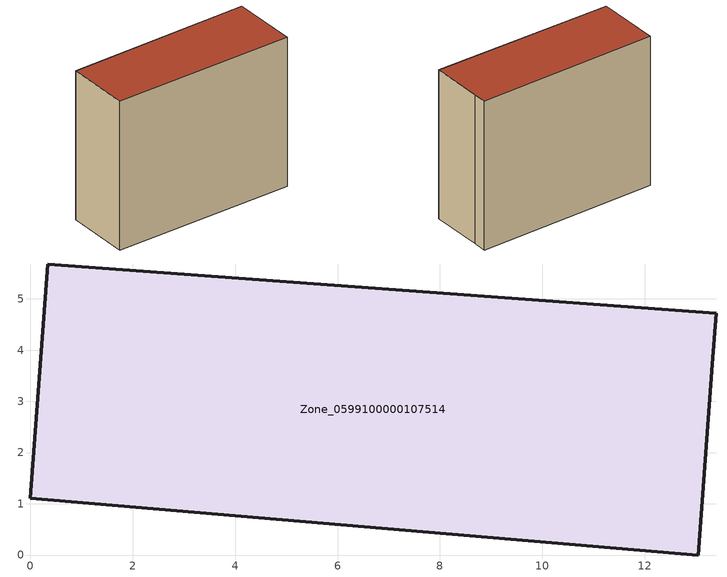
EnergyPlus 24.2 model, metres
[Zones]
Zone_0599100000107514
 floor ground (C_G): 13.05,0 0,1.11 0.34,5.68 13.4,4.72 13.32,3.72 z3
 wall outside (C_F): 13.32,3.72 13.4,4.72 0.34,5.68 0,1.11 13.05,0 13.32,3.72 z3:13.99
 roof outside (C_R): 0,1.11 13.05,0 13.32,3.72 13.4,4.72 0.34,5.68 z13.99
[BUILDING]
Pand.0599100000107514: North Axis=0; Terrain=City; Loads Convergence Tolerance Value=0.04; Temperature Convergence Tolerance Value=0.4; Solar Distribution=FullExterior; Maximum Number of Warmup Days=25; Minimum Number of Warmup Days=1
[Site:Location]
Rotterdam.The.Hague.AP_ZH_NLD Design_Conditions: Latitude=51.96; Longitude=4.45; Time Zone=1; Elevation=-4.5
[SITE:GROUNDTEMPERATURE:BUILDINGSURFACE]
18, 18, 18, 18, 18, 18, 18, 18, 18, 18, 18, 18
[MATERIAL] Thermal Absorptance=0.9; Solar Absorptance=0.7; Visible Absorptance=0.7
Name | Roughness | Thickness | Conductivity | Density | Specific Heat
G.TI.1946 | MediumSmooth | 0.15 | 1 | 540 | 1210
F.TI.1946 | Rough | 0.3 | 0.857143 | 1920 | 840
R.TI.1946 | MediumRough | 0.2 | 0.1 | 1500 | 1000
[CONSTRUCTION]
C_G: G.TI.1946
C_F: F.TI.1946
C_R: R.TI.1946
[ZONE]
Zone_0599100000107514: Type=1; Multiplier=1; Ceiling Height=Autocalculate; Volume=Autocalculate; Floor Area=autocalculate; Part of Total Floor Area=Yes
[ZONEINFILTRATION:DESIGNFLOWRATE]
Infil_Zone_0599100000107514: Zone or ZoneList or Space or SpaceList=Zone_0599100000107514; Schedule=AlwaysOn; Design Flow Rate Calculation Method=Flow/Area; Flow Rate per Floor Area=0.003; Constant Term Coefficient=1; Temperature Term Coefficient=0; Velocity Term Coefficient=0; Velocity Squared Term Coefficient=0
[HVACTEMPLATE:ZONE:IDEALLOADSAIRSYSTEM]
Zone_0599100000107514: Maximum Heating Supply Air Temperature=50; Minimum Cooling Supply Air Temperature=13; Maximum Heating Supply Air Humidity Ratio=0.0156; Minimum Cooling Supply Air Humidity Ratio=0.0077; Heating Limit=NoLimit; Cooling Limit=NoLimit; Dehumidification Control Type=ConstantSensibleHeatRatio; Cooling Sensible Heat Ratio=0.7; Dehumidification Setpoint=60; Humidification Control Type=None; Humidification Setpoint=30; Outdoor Air Method=None; Outdoor Air Flow Rate per Person=0.00944; Outdoor Air Flow Rate per Zone Floor Area=0; Outdoor Air Flow Rate per Zone=0; Demand Controlled Ventilation Type=None; Outdoor Air Economizer Type=NoEconomizer; Heat Recovery Type=None; Sensible Heat Recovery Effectiveness=0.7; Latent Heat Recovery Effectiveness=0.65
[ZONECONTROL:THERMOSTAT]
ThermostatControl_Zone_0599100000107514: Zone or ZoneList=Zone_0599100000107514; Control Type Schedule=DualSetpointControlType; Control 1=Thermostat_Zone_0599100000107514; Temperature Difference Between Cutout And Setpoint=0
[THERMOSTATSETPOINT:DUALSETPOINT]
Thermostat_Zone_0599100000107514: Heating Setpoint Temperature Schedule=HeatingSetpoint_Zone_0599100000107514; Cooling Setpoint Temperature Schedule=CoolingSetpoint_Zone_0599100000107514
[SCHEDULE:COMPACT]
HeatingSetpoint_Zone_0599100000107514: Through: 12/31, For: AllDays, Until: 24:00, 21
CoolingSetpoint_Zone_0599100000107514: Through: 12/31, For: AllDays, Until: 24:00, 24
DualSetpointControlType: Through: 12/31, For: AllDays, Until: 24:00, 4
AlwaysOn: Through: 12/31, For: AllDays, Until: 24:00, 1
